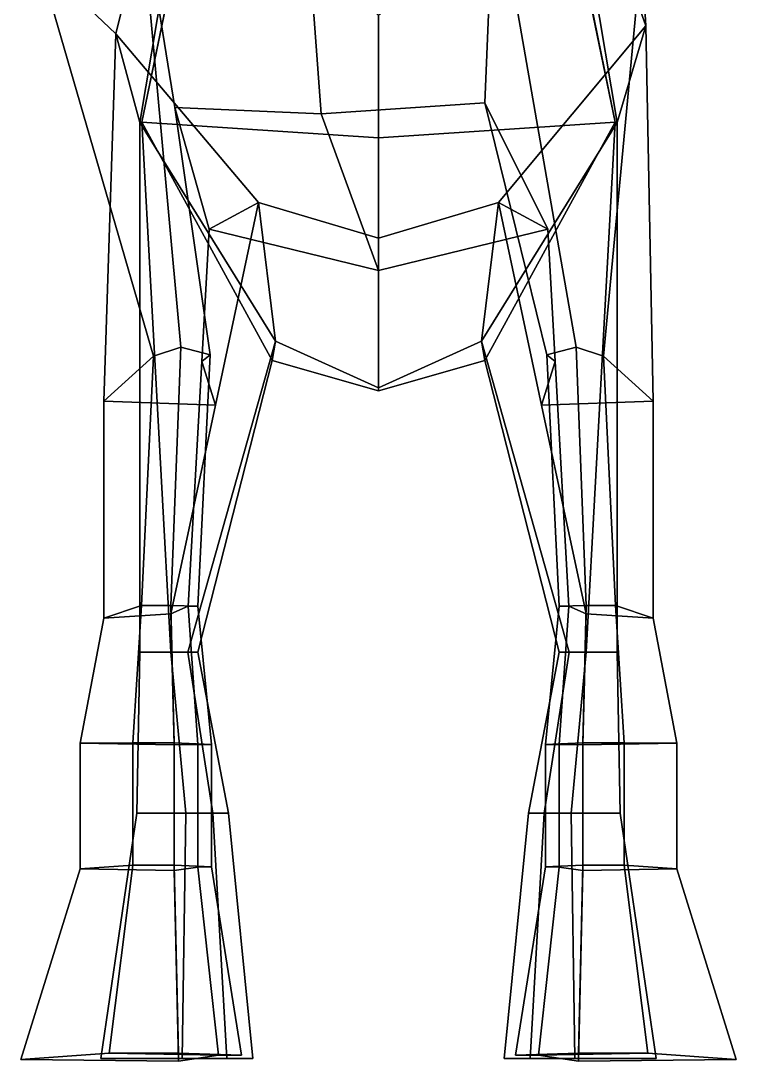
# Model space of a CAD drawing. Extents: x -83 to 111, y -151 to 330.
# Drawn here: x -82.9 to 82.9, y -151.2 to 89.9 of the extents above; entities that cross this region are included whole.
import ezdxf

# ---------------------------------------------------------------- set-up
doc = ezdxf.new("R2010")
doc.units = 0

msp = doc.modelspace()

# ---------------------------------------------------------------- linework, layer by layer
for points in [[(-54.857063, 66.385223, 141.553528), (-41.695854, 130.076065, 163.474426), (-34.435234, 171.534866, 159.979721), (-41.883907, 129.149429, 122.98159)], [(54.857063, 66.385223, 141.553528), (41.883907, 129.149429, 122.98159), (39.774799, 163.678513, 159.922821), (42.630733, 126.344597, 163.46312)], [(44.33659, 138.398849, 13.78371), (61.969296, 88.680435, 10.180016), (60.962193, 105.904594, -36.495102), (28.7092, 145.100388, -19.511415)], [(-48.476856, 137.024612, 32.229172), (-46.791702, 143.982468, -4.506593), (-78.732193, 103.836205, -8.732666), (-60.915405, 86.860924, 34.601749)], [(61.969296, 88.680435, 10.180016), (44.33659, 138.398849, 13.78371), (44.326553, 131.570358, 92.306511), (55.302811, 66.339859, 93.237129)], [(-60.915405, 86.860924, 34.601749), (-55.302811, 66.339859, 93.237129), (-44.326553, 131.570358, 92.306511), (-48.476856, 137.024612, 32.229172)], [(-55.302811, 66.339859, 93.237129), (-54.857063, 66.385223, 141.553528), (-41.883907, 129.149429, 122.98159), (-44.326553, 131.570358, 92.306511)], [(55.302811, 66.339859, 93.237129), (44.326553, 131.570358, 92.306511), (41.883907, 129.149429, 122.98159), (54.857063, 66.385223, 141.553528)], [(-13.280361, 68.331505, -56.463699), (-47.23064, 69.81089, -38.204765), (-55.652077, 122.033318, -38.678726), (-17.67445, 127.939957, -62.595531)], [(-54.857063, 66.385223, 141.553528), (0, 62.784679, 181.792557), (0, 91.074135, 181.511765), (-41.695854, 130.076065, 163.474426)], [(-13.280361, 68.331505, -56.463699), (-17.67445, 127.939957, -62.595531), (26.805925, 123.254234, -55.066181), (24.642277, 70.875084, -52.488571)], [(54.857063, 66.385223, 141.553528), (42.630733, 126.344597, 163.46312), (0, 91.074135, 181.511765), (0, 62.784679, 181.792557)], [(26.805925, 123.254234, -55.066181), (45.829929, 14.28898, -57.05072), (39.040955, 12.504512, -53.481205), (24.642277, 70.875084, -52.488571)], [(26.805925, 123.254234, -55.066181), (60.962193, 105.904594, -36.495102), (52.195019, 12.150348, -52.772747), (45.829929, 14.28898, -57.05072)], [(-55.652077, 122.033318, -38.678726), (-45.829929, 14.28898, -57.05072), (-52.195019, 12.150348, -52.772747), (-78.732193, 103.836205, -8.732666)], [(-55.652077, 122.033318, -38.678726), (-47.23064, 69.81089, -38.204765), (-39.040955, 12.504512, -53.481205), (-45.829929, 14.28898, -57.05072)], [(-60.915405, 86.860924, 34.601749), (-78.732193, 103.836205, -8.732666), (-52.195019, 12.150348, -52.772747), (-63.711025, 1.784093, 3.195968)], [(61.969296, 88.680435, 10.180016), (63.711025, 1.784093, 3.195968), (52.195019, 12.150348, -52.772747), (60.962193, 105.904594, -36.495102)], [(-60.915405, 86.860924, 34.601749), (-63.711025, 1.784093, 3.195968), (-37.827728, 0.821751, 7.862672), (-27.844101, 47.757046, 24.388903)], [(-27.844101, 47.757046, 24.388903), (-23.902462, 15.658179, 94.164612), (-55.302811, 66.339859, 93.237129), (-60.915405, 86.860924, 34.601749)], [(27.844101, 47.757046, 24.388903), (61.969296, 88.680435, 10.180016), (55.302811, 66.339859, 93.237129), (23.902462, 15.658179, 94.164612)], [(61.969296, 88.680435, 10.180016), (27.844101, 47.757046, 24.388903), (37.827728, 0.821751, 7.862672), (63.711025, 1.784093, 3.195968)], [(0, 31.997242, -23.578415), (-13.280361, 68.331505, -56.463699), (24.642277, 70.875084, -52.488571), (39.274071, 41.584656, -23.782925)], [(24.642277, 70.875084, -52.488571), (39.040955, 12.504512, -53.481205), (40.9855, 10.952958, -50.377598), (39.274071, 41.584656, -23.782925)], [(0, 31.997242, -23.578415), (-39.274071, 41.584656, -23.782925), (-47.23064, 69.81089, -38.204765), (-13.280361, 68.331505, -56.463699)], [(-39.040955, 12.504512, -53.481205), (-47.23064, 69.81089, -38.204765), (-39.274071, 41.584656, -23.782925), (-40.9855, 10.952958, -50.377598)], [(-48.120232, -56.402828, 130.135071), (-54.857063, 66.385223, 141.553528), (-55.302811, 66.339859, 93.237129), (-55.302811, -56.402828, 111.463669)], [(-44.178593, -56.402828, 111.881035), (-55.302811, -56.402828, 111.463669), (-55.302811, 66.339859, 93.237129), (-23.902462, 15.658179, 94.164612)], [(0, 4.154555, 141.553528), (0, 62.784679, 181.792557), (-54.857063, 66.385223, 141.553528), (-24.632868, 11.200826, 128.161392)], [(-41.883907, -56.402828, 124.848686), (-24.632868, 11.200826, 128.161392), (-54.857063, 66.385223, 141.553528), (-48.120232, -56.402828, 130.135071)], [(0, 4.154555, 141.553528), (24.632868, 11.200826, 128.161392), (54.857063, 66.385223, 141.553528), (0, 62.784679, 181.792557)], [(44.178593, -56.402828, 111.881035), (23.902462, 15.658179, 94.164612), (55.302811, 66.339859, 93.237129), (55.302811, -56.402828, 111.463669)], [(41.883907, -56.402828, 124.848686), (48.120232, -56.402828, 130.135071), (54.857063, 66.385223, 141.553528), (24.632868, 11.200826, 128.161392)], [(48.120232, -56.402828, 130.135071), (55.302811, -56.402828, 111.463669), (55.302811, 66.339859, 93.237129), (54.857063, 66.385223, 141.553528)], [(-37.827728, 0.821751, 7.862672), (-40.9855, 10.952958, -50.377598), (-39.274071, 41.584656, -23.782925), (-27.844101, 47.757046, 24.388903)], [(-27.844101, 47.757046, 24.388903), (-39.274071, 41.584656, -23.782925), (0, 31.997242, -23.578415), (0, 39.505772, 24.388903)], [(0, 39.505772, 24.388903), (0, 4.831495, 94.395561), (-23.902462, 15.658179, 94.164612), (-27.844101, 47.757046, 24.388903)], [(0, 39.505772, 24.388903), (27.844101, 47.757046, 24.388903), (23.902462, 15.658179, 94.164612), (0, 4.831495, 94.395561)], [(27.844101, 47.757046, 24.388903), (0, 39.505772, 24.388903), (0, 31.997242, -23.578415), (39.274071, 41.584656, -23.782925)], [(37.827728, 0.821751, 7.862672), (27.844101, 47.757046, 24.388903), (39.274071, 41.584656, -23.782925), (40.9855, 10.952958, -50.377598)], [(-44.178593, -56.402828, 111.881035), (-23.902462, 15.658179, 94.164612), (-24.632868, 11.200826, 128.161392), (-41.883907, -56.402828, 124.848686)], [(0, 4.831495, 94.395561), (0, 4.154555, 141.553528), (-24.632868, 11.200826, 128.161392), (-23.902462, 15.658179, 94.164612)], [(0, 4.831495, 94.395561), (23.902462, 15.658179, 94.164612), (24.632868, 11.200826, 128.161392), (0, 4.154555, 141.553528)], [(44.178593, -56.402828, 111.881035), (41.883907, -56.402828, 124.848686), (24.632868, 11.200826, 128.161392), (23.902462, 15.658179, 94.164612)], [(-52.195019, 12.150348, -52.772747), (-54.960457, -45.594257, -57.644939), (-63.711025, -48.508991, -9.174851), (-63.711025, 1.784093, 3.195968)], [(-48.120232, -45.594257, -57.644939), (-54.960457, -45.594257, -57.644939), (-52.195019, 12.150348, -52.772747), (-45.829929, 14.28898, -57.05072)], [(-45.829929, 14.28898, -57.05072), (-39.040955, 12.504512, -53.481205), (-41.883907, -45.742596, -57.644939), (-48.120232, -45.594257, -57.644939)], [(-41.883907, -45.742596, -57.644939), (-39.040955, 12.504512, -53.481205), (-40.9855, 10.952958, -50.377598), (-44.168808, -45.750748, -57.644939)], [(45.829929, 14.28898, -57.05072), (48.120232, -45.594257, -57.644939), (41.883907, -45.742596, -57.644939), (39.040955, 12.504512, -53.481205)], [(41.883907, -45.742596, -57.644939), (44.168808, -45.750748, -57.644939), (40.9855, 10.952958, -50.377598), (39.040955, 12.504512, -53.481205)], [(48.120232, -45.594257, -57.644939), (45.829929, 14.28898, -57.05072), (52.195019, 12.150348, -52.772747), (54.960457, -45.594257, -57.644939)], [(52.195019, 12.150348, -52.772747), (63.711025, 1.784093, 3.195968), (63.711025, -48.508991, -9.174851), (54.960457, -45.594257, -57.644939)], [(-44.168808, -45.750748, -57.644939), (-40.9855, 10.952958, -50.377598), (-37.827728, 0.821751, 7.862672), (-48.120232, -47.565639, -9.174851)], [(44.168808, -45.750748, -57.644939), (48.120232, -47.565639, -9.174851), (37.827728, 0.821751, 7.862672), (40.9855, 10.952958, -50.377598)], [(-63.711025, 1.784093, 3.195968), (-63.711025, -48.508991, -9.174851), (-48.120232, -47.565639, -9.174851), (-37.827728, 0.821751, 7.862672)], [(63.711025, 1.784093, 3.195968), (37.827728, 0.821751, 7.862672), (48.120232, -47.565639, -9.174851), (63.711025, -48.508991, -9.174851)], [(-69.145844, -77.489426, -37.844135), (-63.711025, -48.508991, -9.174851), (-54.960457, -45.594257, -57.644939), (-56.934807, -77.437752, -69.985405)], [(-56.934807, -77.437752, -69.985405), (-54.960457, -45.594257, -57.644939), (-48.120232, -45.594257, -57.644939), (-47.38958, -77.437752, -71.148941)], [(-38.687069, -77.804062, -70.803024), (-47.38958, -77.437752, -71.148941), (-48.120232, -45.594257, -57.644939), (-41.883907, -45.742596, -57.644939)], [(-47.38958, -77.872383, -37.844135), (-41.87553, -77.824165, -69.958092), (-44.168808, -45.750748, -57.644939), (-48.120232, -47.565639, -9.174851)], [(-41.87553, -77.824165, -69.958092), (-38.687069, -77.804062, -70.803024), (-41.883907, -45.742596, -57.644939), (-44.168808, -45.750748, -57.644939)], [(38.687069, -77.804062, -70.803024), (41.883907, -45.742596, -57.644939), (48.120232, -45.594257, -57.644939), (47.38958, -77.437752, -71.148941)], [(41.87553, -77.824165, -69.958092), (44.168808, -45.750748, -57.644939), (41.883907, -45.742596, -57.644939), (38.687069, -77.804062, -70.803024)], [(47.38958, -77.872383, -37.844135), (48.120232, -47.565639, -9.174851), (44.168808, -45.750748, -57.644939), (41.87553, -77.824165, -69.958092)], [(56.934807, -77.437752, -69.985405), (47.38958, -77.437752, -71.148941), (48.120232, -45.594257, -57.644939), (54.960457, -45.594257, -57.644939)], [(69.145844, -77.489426, -37.844135), (56.934807, -77.437752, -69.985405), (54.960457, -45.594257, -57.644939), (63.711025, -48.508991, -9.174851)], [(-47.38958, -77.872383, -37.844135), (-48.120232, -47.565639, -9.174851), (-63.711025, -48.508991, -9.174851), (-69.145844, -77.489426, -37.844135)], [(47.38958, -77.872383, -37.844135), (69.145844, -77.489426, -37.844135), (63.711025, -48.508991, -9.174851), (48.120232, -47.565639, -9.174851)], [(-38.441761, -93.704506, 95.621254), (-56.018024, -93.704506, 94.961815), (-55.302811, -56.402828, 111.463669), (-44.178593, -56.402828, 111.881035)], [(-44.669552, -93.704506, 124.462608), (-48.120232, -56.402828, 130.135071), (-55.302811, -56.402828, 111.463669), (-56.018024, -93.704506, 94.961815)], [(-44.669552, -93.704506, 124.462608), (-34.816162, -93.704506, 116.11013), (-41.883907, -56.402828, 124.848686), (-48.120232, -56.402828, 130.135071)], [(-34.816162, -93.704506, 116.11013), (-38.441761, -93.704506, 95.621254), (-44.178593, -56.402828, 111.881035), (-41.883907, -56.402828, 124.848686)], [(34.816162, -93.704506, 116.11013), (41.883907, -56.402828, 124.848686), (44.178593, -56.402828, 111.881035), (38.441761, -93.704506, 95.621254)], [(44.669552, -93.704506, 124.462608), (48.120232, -56.402828, 130.135071), (41.883907, -56.402828, 124.848686), (34.816162, -93.704506, 116.11013)], [(38.441761, -93.704506, 95.621254), (44.178593, -56.402828, 111.881035), (55.302811, -56.402828, 111.463669), (56.018024, -93.704506, 94.961815)], [(44.669552, -93.704506, 124.462608), (56.018024, -93.704506, 94.961815), (55.302811, -56.402828, 111.463669), (48.120232, -56.402828, 130.135071)], [(-69.145844, -106.616417, -17.340902), (-69.145844, -77.489426, -37.844135), (-56.934807, -77.437752, -69.985405), (-56.934807, -105.781609, -47.289898)], [(-47.38958, -106.999374, -17.340902), (-47.38958, -77.872383, -37.844135), (-69.145844, -77.489426, -37.844135), (-69.145844, -106.616417, -17.340902)], [(-56.934807, -105.781609, -47.289898), (-56.934807, -77.437752, -69.985405), (-47.38958, -77.437752, -71.148941), (-47.38958, -105.781609, -47.435341)], [(-38.687069, -106.187866, -47.392105), (-47.38958, -105.781609, -47.435341), (-47.38958, -77.437752, -71.148941), (-38.687069, -77.804062, -70.803024)], [(-47.38958, -106.999374, -17.340902), (-41.87553, -106.210175, -47.286484), (-41.87553, -77.824165, -69.958092), (-47.38958, -77.872383, -37.844135)], [(-41.87553, -106.210175, -47.286484), (-38.687069, -106.187866, -47.392105), (-38.687069, -77.804062, -70.803024), (-41.87553, -77.824165, -69.958092)], [(38.687069, -106.187866, -47.392105), (38.687069, -77.804062, -70.803024), (47.38958, -77.437752, -71.148941), (47.38958, -105.781609, -47.435341)], [(41.87553, -106.210175, -47.286484), (41.87553, -77.824165, -69.958092), (38.687069, -77.804062, -70.803024), (38.687069, -106.187866, -47.392105)], [(47.38958, -106.999374, -17.340902), (47.38958, -77.872383, -37.844135), (41.87553, -77.824165, -69.958092), (41.87553, -106.210175, -47.286484)], [(56.934807, -105.781609, -47.289898), (47.38958, -105.781609, -47.435341), (47.38958, -77.437752, -71.148941), (56.934807, -77.437752, -69.985405)], [(47.38958, -106.999374, -17.340902), (69.145844, -106.616417, -17.340902), (69.145844, -77.489426, -37.844135), (47.38958, -77.872383, -37.844135)], [(69.145844, -106.616417, -17.340902), (56.934807, -105.781609, -47.289898), (56.934807, -77.437752, -69.985405), (69.145844, -77.489426, -37.844135)], [(-35.17532, -150.59317, 95.46373), (-64.351906, -150.59317, 94.283333), (-56.018024, -93.704506, 94.961815), (-38.441761, -93.704506, 95.621254)], [(-45.513443, -150.59317, 147.089737), (-44.669552, -93.704506, 124.462608), (-56.018024, -93.704506, 94.961815), (-64.351906, -150.59317, 94.283333)], [(-45.513443, -150.59317, 147.089737), (-29.15682, -150.59317, 132.138809), (-34.816162, -93.704506, 116.11013), (-44.669552, -93.704506, 124.462608)], [(-29.15682, -150.59317, 132.138809), (-35.17532, -150.59317, 95.46373), (-38.441761, -93.704506, 95.621254), (-34.816162, -93.704506, 116.11013)], [(29.15682, -150.59317, 132.138809), (34.816162, -93.704506, 116.11013), (38.441761, -93.704506, 95.621254), (35.17532, -150.59317, 95.46373)], [(45.513443, -150.59317, 147.089737), (44.669552, -93.704506, 124.462608), (34.816162, -93.704506, 116.11013), (29.15682, -150.59317, 132.138809)], [(35.17532, -150.59317, 95.46373), (38.441761, -93.704506, 95.621254), (56.018024, -93.704506, 94.961815), (64.351906, -150.59317, 94.283333)], [(45.513443, -150.59317, 147.089737), (64.351906, -150.59317, 94.283333), (56.018024, -93.704506, 94.961815), (44.669552, -93.704506, 124.462608)], [(-82.942017, -150.829712, 25.014271), (-69.145844, -106.616417, -17.340902), (-56.934807, -105.781609, -47.289898), (-62.427467, -149.296371, -43.1623)], [(-62.427467, -149.296371, -43.1623), (-56.934807, -105.781609, -47.289898), (-47.38958, -105.781609, -47.435341), (-46.391476, -149.296371, -43.870724)], [(-31.771259, -149.776749, -43.66011), (-46.391476, -149.296371, -43.870724), (-47.38958, -105.781609, -47.435341), (-38.687069, -106.187866, -47.392105)], [(31.771259, -149.776749, -43.66011), (38.687069, -106.187866, -47.392105), (47.38958, -105.781609, -47.435341), (46.391476, -149.296371, -43.870724)], [(62.427467, -149.296371, -43.1623), (46.391476, -149.296371, -43.870724), (47.38958, -105.781609, -47.435341), (56.934807, -105.781609, -47.289898)], [(82.942017, -150.829712, 25.014271), (62.427467, -149.296371, -43.1623), (56.934807, -105.781609, -47.289898), (69.145844, -106.616417, -17.340902)], [(-46.391476, -151.186142, 25.014271), (-47.38958, -106.999374, -17.340902), (-69.145844, -106.616417, -17.340902), (-82.942017, -150.829712, 25.014271)], [(-46.391476, -151.186142, 25.014271), (-37.12788, -149.803146, -43.145676), (-41.87553, -106.210175, -47.286484), (-47.38958, -106.999374, -17.340902)], [(-37.12788, -149.803146, -43.145676), (-31.771259, -149.776749, -43.66011), (-38.687069, -106.187866, -47.392105), (-41.87553, -106.210175, -47.286484)], [(37.12788, -149.803146, -43.145676), (41.87553, -106.210175, -47.286484), (38.687069, -106.187866, -47.392105), (31.771259, -149.776749, -43.66011)], [(46.391476, -151.186142, 25.014271), (47.38958, -106.999374, -17.340902), (41.87553, -106.210175, -47.286484), (37.12788, -149.803146, -43.145676)], [(46.391476, -151.186142, 25.014271), (82.942017, -150.829712, 25.014271), (69.145844, -106.616417, -17.340902), (47.38958, -106.999374, -17.340902)], [(-82.942017, -150.829712, 25.014271), (-62.427467, -149.296371, -43.1623), (-37.12788, -149.803146, -43.145676), (-46.391476, -151.186142, 25.014271)], [(-62.427467, -149.296371, -43.1623), (-46.391476, -149.296371, -43.870724), (-31.771259, -149.776749, -43.66011), (-37.12788, -149.803146, -43.145676)], [(62.427467, -149.296371, -43.1623), (37.12788, -149.803146, -43.145676), (31.771259, -149.776749, -43.66011), (46.391476, -149.296371, -43.870724)], [(82.942017, -150.829712, 25.014271), (46.391476, -151.186142, 25.014271), (37.12788, -149.803146, -43.145676), (62.427467, -149.296371, -43.1623)], [(-64.351906, -150.59317, 94.283333), (-35.17532, -150.59317, 95.46373), (-29.15682, -150.59317, 132.138809), (-45.513443, -150.59317, 147.089737)], [(64.351906, -150.59317, 94.283333), (45.513443, -150.59317, 147.089737), (29.15682, -150.59317, 132.138809), (35.17532, -150.59317, 95.46373)]]:
    msp.add_3dface(points)

doc.saveas('drawing.dxf')
